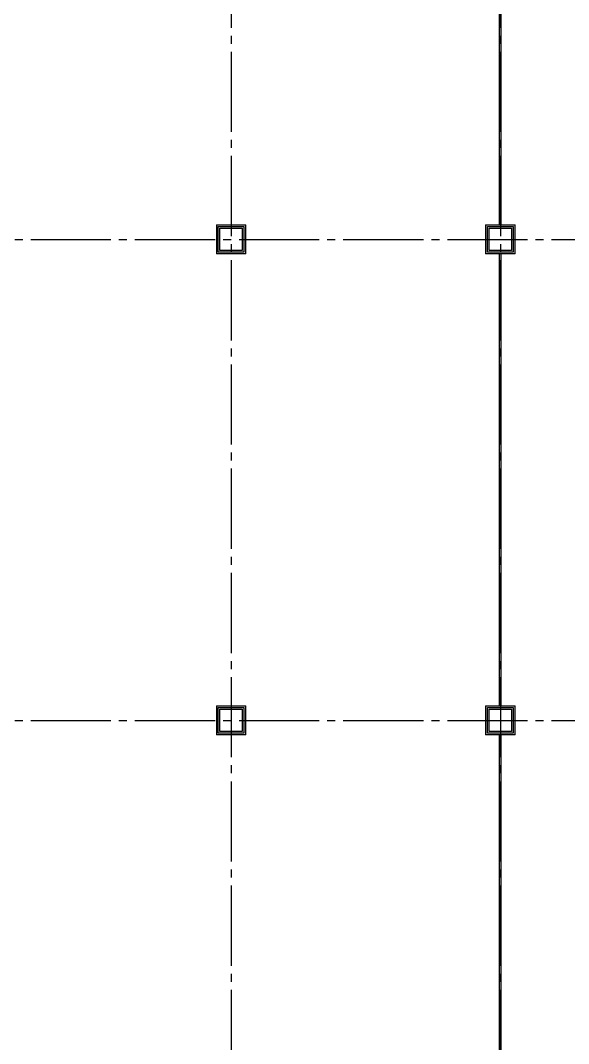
# Model space of a CAD drawing. Extents: x -18489 to 195597, y -1599 to 112111.
# Drawn here: x 2823 to 4533, y 1992 to 5182 of the extents above; entities that cross this region are included whole.
import ezdxf
from ezdxf.enums import TextEntityAlignment as Align

# ---------------------------------------------------------------- set-up
doc = ezdxf.new("R2010")
doc.units = 0
doc.header["$LTSCALE"] = 100
doc.linetypes.add('X-S-FAB-L10$0$COL-CEN-LIN', pattern=[3.25, 2.5, -0.25, 0.25, -0.25])
for name, color, linetype in [('188K-SM-03-F10-ARCH-PA-Y2257103$0$K-AREA', 53, 'Continuous'), ('188K-SM-03-F10-ARCH-PA-Y2257103$0$K-AREA-細區', 53, 'Continuous'), ('188K-SM-03-F10-ARCH-PA-Y2257103$0$K-P1S-4.2-單抗', 53, 'Continuous'), ('188K-SM-03-F10-ARCH-PA-Y2257103$0$K-P2D-4.2-雙抗', 53, 'Continuous'), ('X-S-FAB-L10$0$0-DIM-TXT', 8, 'Continuous'), ('X-S-FAB-L10$0$BLOCK', 8, 'Continuous'), ('X-S-FAB-L10$0$CCL', 8, 'X-S-FAB-L10$0$COL-CEN-LIN'), ('X-S-FAB-L10$0$COL-S', 8, 'Continuous')]:
    doc.layers.add(name, color=color, linetype=linetype)
doc.styles.add('X-S-FAB-L10$0$CHINA', font='simplex.shx', dxfattribs={"width": 0.75, "bigfont": 'chineset.shx'})
doc.styles.add('X-S-FAB-L10$0$Standard', font='', dxfattribs={"width": 0.8})
doc.styles.add('X-S-FAB-L10$0$TG_NOTE_TEXT', font='simplex.shx', dxfattribs={"width": 0.75, "bigfont": 'chineset.shx'})
doc.styles.get('X-S-FAB-L10$0$Standard').set_extended_font_data('Microsoft JhengHei')

# ---------------------------------------------------------------- blocks, each defined once
blk = doc.blocks.new('X-S-FAB-L10$0$FAB2-L05')
at = {"layer": 'X-S-FAB-L10$0$CCL'}
for p, q in [((-22680, 11005), (-22680, 0)), ((-21840, 11005), (-21840, 0)), ((-26880, 5220), (1210, 5220)), ((-26880, 3720), (1210, 3720))]:
    blk.add_line(p, q, dxfattribs=at)
at = {"layer": 'X-S-FAB-L10$0$COL-S'}
for points in [[(-22715, 5255), (-22645, 5255), (-22645, 5185), (-22715, 5185)], [(-21875, 5255), (-21805, 5255), (-21805, 5185), (-21875, 5185)], [(-22715, 3755), (-22645, 3755), (-22645, 3685), (-22715, 3685)], [(-21875, 3755), (-21805, 3755), (-21805, 3685), (-21875, 3685)]]:
    blk.add_lwpolyline(points, close=True, dxfattribs=at)
blk = doc.blocks.new('X-S-FAB-L10')
at = {"layer": 'X-S-FAB-L10$0$COL-S'}
for p, q in [((3445, 4535), (3515, 4535)), ((3445, 4465), (3445, 4535)), ((3515, 4535), (3515, 4465)), ((4285, 4535), (4355, 4535)), ((4285, 4465), (4285, 4535)), ((4355, 4535), (4355, 4465)), ((3515, 4465), (3445, 4465)), ((4355, 4465), (4285, 4465)), ((3445, 3035), (3515, 3035)), ((3445, 2965), (3445, 3035)), ((3515, 3035), (3515, 2965)), ((4285, 3035), (4355, 3035)), ((4285, 2965), (4285, 3035)), ((4355, 3035), (4355, 2965)), ((3515, 2965), (3445, 2965)), ((4355, 2965), (4285, 2965))]:
    blk.add_line(p, q, dxfattribs=at)
at = {"layer": 'X-S-FAB-L10$0$BLOCK'}
blk.add_blockref('X-S-FAB-L10$0$FAB2-L05', (26160, -720), dxfattribs=at)
at = {"style": 'X-S-FAB-L10$0$TG_NOTE_TEXT', "width": 0.5, "flags": 1}
for p in [(7463.301, 9020), (18268.251, 8649), (11197.77, 4800.167), (16485.801, 4800.167), (25420.27, 2635), (13360, 320.001, 0), (7463.301, -33.333)]:
    blk.add_attdef('WH', text='', height=20, dxfattribs=at).set_placement(p, align=Align.BOTTOM_LEFT)
at = {"width": 0.5}
for style, p in [('X-S-FAB-L10$0$TG_NOTE_TEXT', (7585, 9020)), ('X-S-FAB-L10$0$TG_NOTE_TEXT', (18389.95, 8649)), ('X-S-FAB-L10$0$TG_NOTE_TEXT', (11117.5, 4813.5)), ('X-S-FAB-L10$0$TG_NOTE_TEXT', (16607.5, 4813.5)), ('X-S-FAB-L10$0$TG_NOTE_TEXT', (25350, 2635)), ('X-S-FAB-L10$0$Standard', (13129.375, 325.001, 0)), ('X-S-FAB-L10$0$TG_NOTE_TEXT', (7585, -20))]:
    blk.add_attdef('DESC', text='', height=10, dxfattribs=dict(at, style=style)).set_placement(p, align=Align.BOTTOM_LEFT)
for tag, style, p in [('TYPE', 'X-S-FAB-L10$0$TG_NOTE_TEXT', (7619.286, 9020)), ('NO', 'X-S-FAB-L10$0$TG_NOTE_TEXT', (7650.095, 9020)), ('TYPE', 'X-S-FAB-L10$0$TG_NOTE_TEXT', (18424.236, 8649)), ('NO', 'X-S-FAB-L10$0$TG_NOTE_TEXT', (18455.045, 8649)), ('NO', 'X-S-FAB-L10$0$TG_NOTE_TEXT', (11088.595, 4813.5)), ('TYPE', 'X-S-FAB-L10$0$TG_NOTE_TEXT', (11151.786, 4813.5)), ('TYPE', 'X-S-FAB-L10$0$TG_NOTE_TEXT', (16641.786, 4813.5)), ('NO', 'X-S-FAB-L10$0$TG_NOTE_TEXT', (16672.595, 4813.5)), ('NO', 'X-S-FAB-L10$0$TG_NOTE_TEXT', (25313, 2635)), ('TYPE', 'X-S-FAB-L10$0$TG_NOTE_TEXT', (25350, 2635)), ('NO', 'X-S-FAB-L10$0$Standard', (13100, 320.001, 0)), ('TYPE', 'X-S-FAB-L10$0$Standard', (13129.375, 320.001, 0)), ('TYPE', 'X-S-FAB-L10$0$TG_NOTE_TEXT', (7619.286, -20)), ('NO', 'X-S-FAB-L10$0$TG_NOTE_TEXT', (7650.095, -20))]:
    blk.add_attdef(tag, text='', height=10, dxfattribs=dict(at, style=style)).set_placement(p, align=Align.BOTTOM_RIGHT)
at = {"style": 'X-S-FAB-L10$0$TG_NOTE_TEXT', "width": 0.5, "flags": 1}
for rotation, p in [(180, (43, 7480)), (180, (943, 7480)), (90, (24310, 3717.77)), (270, (17080, 1711.699))]:
    blk.add_attdef('WH', text='', height=20, rotation=rotation, dxfattribs=at).set_placement(p, align=Align.BOTTOM_LEFT)
at = {"width": 0.5}
for rotation, style, p in [(180, 'X-S-FAB-L10$0$Standard', (317.625, 7480)), (180, 'X-S-FAB-L10$0$Standard', (1217.625, 7480)), (90, 'X-S-FAB-L10$0$TG_NOTE_TEXT', (24310, 3647.5)), (270, 'X-S-FAB-L10$0$TG_NOTE_TEXT', (17080, 1605))]:
    blk.add_attdef('DESC', text='', height=10, rotation=rotation, dxfattribs=dict(at, style=style)).set_placement(p, align=Align.BOTTOM_LEFT)
for tag, rotation, style, p in [('TYPE', 180, 'X-S-FAB-L10$0$Standard', (317.625, 7480)), ('NO', 180, 'X-S-FAB-L10$0$Standard', (347, 7480)), ('TYPE', 180, 'X-S-FAB-L10$0$Standard', (1217.625, 7480)), ('NO', 180, 'X-S-FAB-L10$0$Standard', (1247, 7480)), ('TYPE', 90, 'X-S-FAB-L10$0$TG_NOTE_TEXT', (24310, 3647.5)), ('NO', 90, 'X-S-FAB-L10$0$TG_NOTE_TEXT', (24310, 3610.5)), ('TYPE', 270, 'X-S-FAB-L10$0$TG_NOTE_TEXT', (17080, 1605)), ('NO', 270, 'X-S-FAB-L10$0$TG_NOTE_TEXT', (17080, 1573))]:
    blk.add_attdef(tag, text='', height=10, rotation=rotation, dxfattribs=dict(at, style=style)).set_placement(p, align=Align.BOTTOM_RIGHT)
at = {"layer": 'X-S-FAB-L10$0$0-DIM-TXT', "style": 'X-S-FAB-L10$0$CHINA', "width": 0.75}
for p in [(667.414, 7855.1, -2689.4), (22627.353, 6728.814), (25644.722, 6728.814), (24778.787, 5569.051), (1118.252, 4980), (417.801, 4594.623), (23874.84, 4355), (22927.43, 4330.122), (23749.869, 3901.367), (417.801, 3765.236), (1118.252, 3730), (417.801, 3115.79), (536.882, 2227.832), (16908.994, 1782.652), (888.445, 880.466), (16977.43, 750), (18878.841, 750), (25641.221, 553.233), (21364.03, 526.894)]:
    blk.add_attdef('HIG', text='', height=80, dxfattribs=at).set_placement(p, align=Align.MIDDLE_LEFT)
blk = doc.blocks.new('188K-SM-03-F10-ARCH-PA-Y2257103')
at = {"layer": '188K-SM-03-F10-ARCH-PA-Y2257103$0$K-AREA', "color": 1, "const_width": 3}
for points in [[(3435, 4545), (3525, 4545), (3525, 4455), (3435, 4455)], [(4275, 4545), (4365, 4545), (4365, 4455), (4275, 4455)], [(3435, 3045), (3525, 3045), (3525, 2955), (3435, 2955)], [(4275, 3045), (4365, 3045), (4365, 2955), (4275, 2955)]]:
    blk.add_lwpolyline(points, close=True, dxfattribs=at)
at = {"layer": '188K-SM-03-F10-ARCH-PA-Y2257103$0$K-AREA-細區', "const_width": 1}
for points in [[(3435, 4545), (3525, 4545), (3525, 4455), (3435, 4455)], [(4275, 4545), (4365, 4545), (4365, 4455), (4275, 4455)], [(3435, 3045), (3525, 3045), (3525, 2955), (3435, 2955)], [(4275, 3045), (4365, 3045), (4365, 2955), (4275, 2955)]]:
    blk.add_lwpolyline(points, close=True, dxfattribs=at)
at = {"layer": '188K-SM-03-F10-ARCH-PA-Y2257103$0$K-P1S-4.2-單抗'}
for points in [[(3435, 4545), (3525, 4545), (3525, 4455), (3435, 4455)], [(3440, 4540), (3520, 4540), (3520, 4460), (3440, 4460)], [(4275, 4545), (4365, 4545), (4365, 4455), (4275, 4455)], [(4280, 4540), (4360, 4540), (4360, 4460), (4280, 4460)], [(3435, 3045), (3525, 3045), (3525, 2955), (3435, 2955)], [(3440, 3040), (3520, 3040), (3520, 2960), (3440, 2960)], [(4275, 3045), (4365, 3045), (4365, 2955), (4275, 2955)], [(4280, 3040), (4360, 3040), (4360, 2960), (4280, 2960)]]:
    blk.add_lwpolyline(points, close=True, dxfattribs=at)
at = {"layer": '188K-SM-03-F10-ARCH-PA-Y2257103$0$K-P2D-4.2-雙抗'}
for p, q in [((4317.5, 4545), (4317.5, 5955)), ((4317.5, 4545), (4317.5, 5955)), ((4317.5, 4545), (4317.5, 5955)), ((4322.5, 4545), (4322.5, 5955)), ((4322.5, 4545), (4322.5, 5955)), ((4322.5, 4545), (4322.5, 5955)), ((4317.5, 3045), (4317.5, 4455)), ((4317.5, 3045), (4317.5, 4455)), ((4317.5, 3045), (4317.5, 4455)), ((4322.5, 3045), (4322.5, 4455)), ((4322.5, 3045), (4322.5, 4455)), ((4322.5, 3045), (4322.5, 4455)), ((4317.5, 1545), (4317.5, 2955)), ((4317.5, 1545), (4317.5, 2955)), ((4317.5, 1545), (4317.5, 2955)), ((4322.5, 1545), (4322.5, 2955)), ((4322.5, 1545), (4322.5, 2955)), ((4322.5, 1545), (4322.5, 2955))]:
    blk.add_line(p, q, dxfattribs=at)

msp = doc.modelspace()

# ---------------------------------------------------------------- block references
for name in ['X-S-FAB-L10', '188K-SM-03-F10-ARCH-PA-Y2257103']:
    msp.add_blockref(name, (0, 0))

doc.saveas('drawing.dxf')
